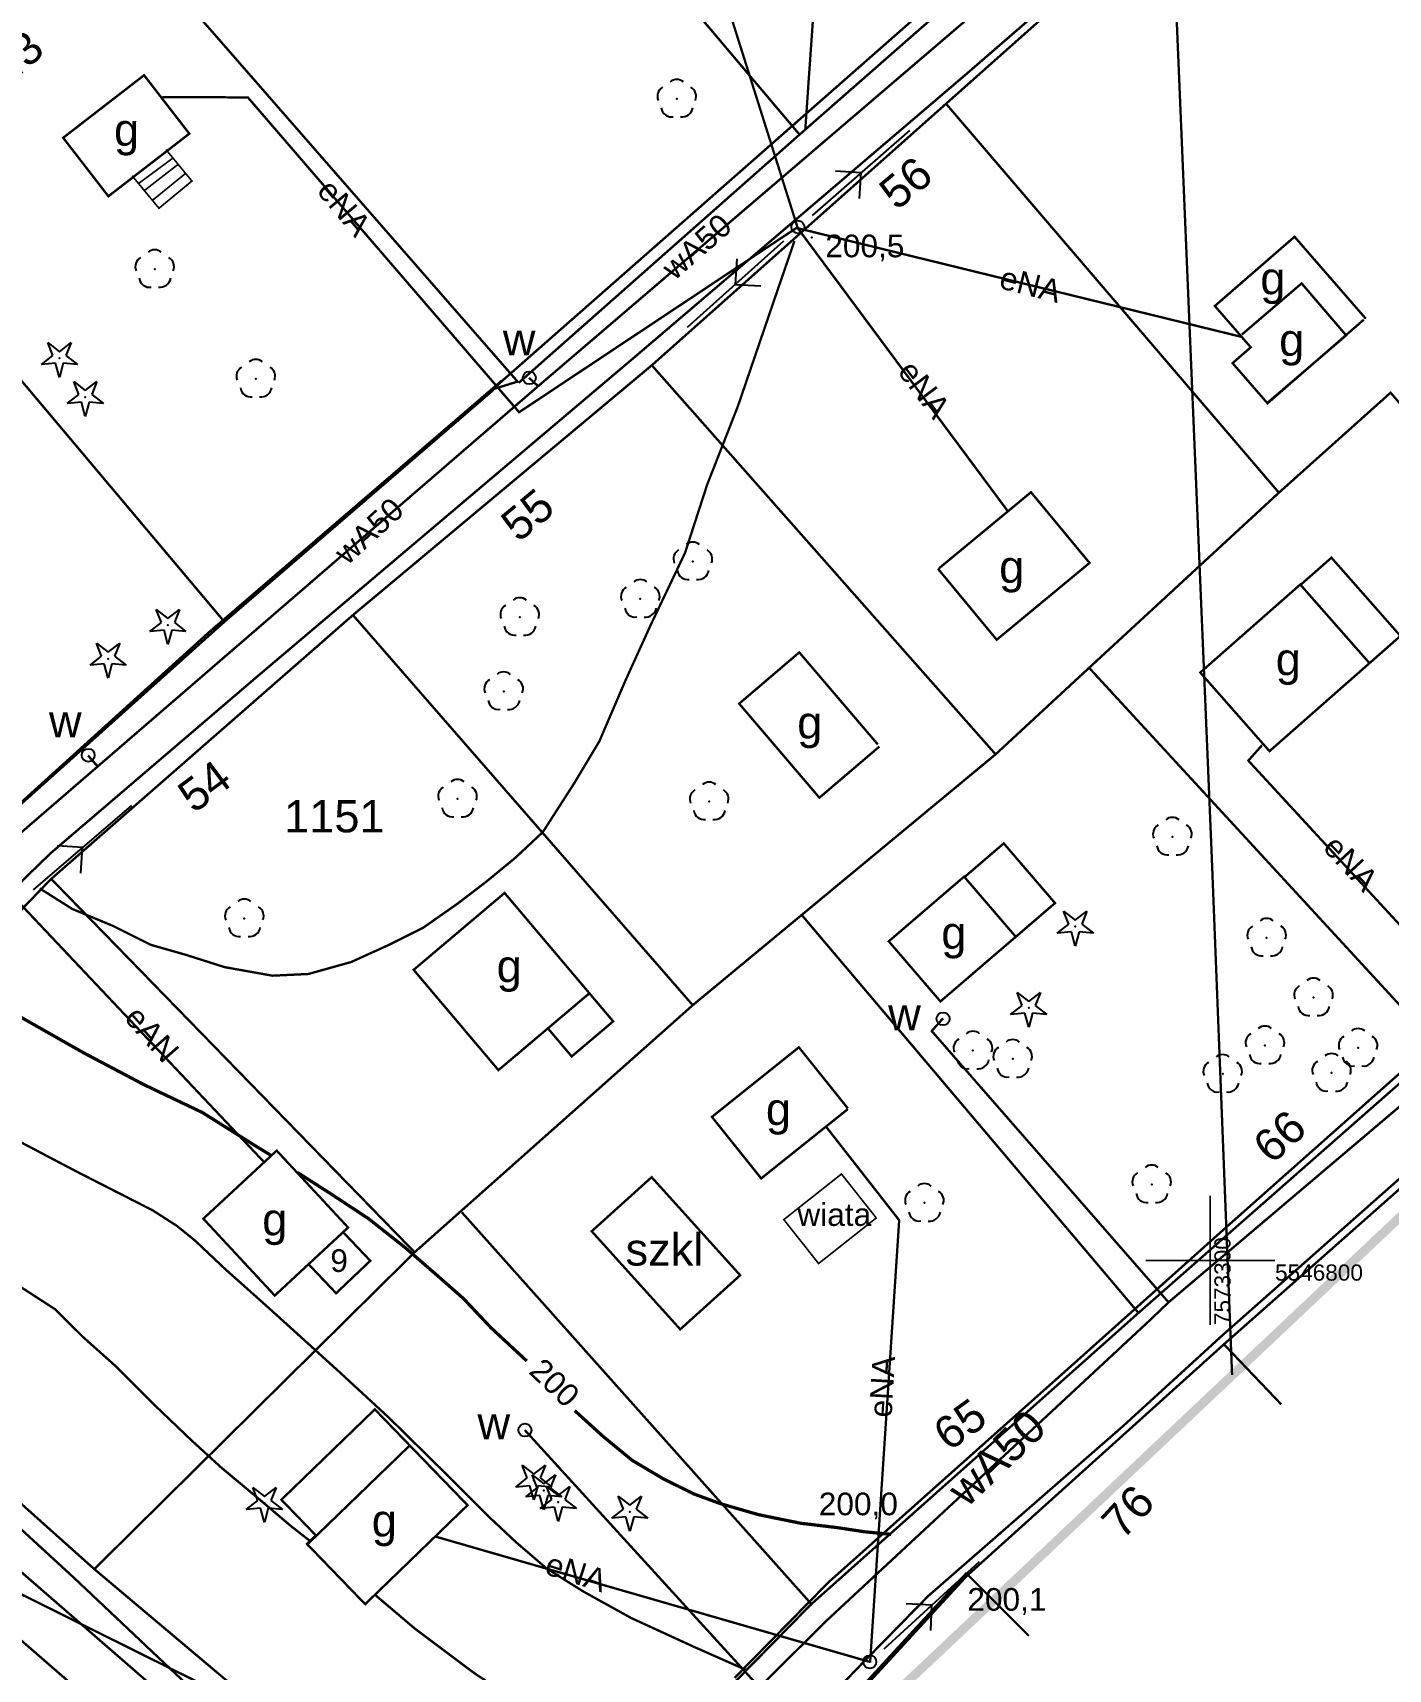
# Model space of a CAD drawing. Extents: x 7572697 to 7573818, y 5546684 to 5547005.
# Drawn here: x 7573254.5 to 7573306.9, y 5546784.2 to 5546847.5 of the extents above; entities that cross this region are included whole.
import ezdxf
from ezdxf.enums import TextEntityAlignment as Align

# ---------------------------------------------------------------- set-up
doc = ezdxf.new("R2010")
doc.units = 0
doc.header["$MEASUREMENT"] = 0
for name, pattern in [('1', [2, 1, -1]), ('2', [1, 0.5, -0.5]), ('901', [0])]:
    doc.linetypes.add(name, pattern=pattern)
doc.styles.add('STYL_ARIAL', font='Arial', dxfattribs={"oblique": 0.1})

# ---------------------------------------------------------------- blocks, each defined once
blk = doc.blocks.new('921')
at = {"color": 0}
for p, q in [((-0.7, -0.25), (-0.25, 0.1)), ((-0.25, 0.1), (-0.45, 0.6)), ((-0.45, 0.6), (0, 0.25)), ((0, 0.25), (0.45, 0.6)), ((0.45, 0.6), (0.25, 0.1)), ((0.25, 0.1), (0.7, -0.25)), ((-0.15, -0.2), (-0.7, -0.25)), ((0, -0.75), (-0.15, -0.2)), ((0.15, -0.2), (0, -0.75)), ((0.7, -0.25), (0.15, -0.2))]:
    blk.add_line(p, q, dxfattribs=at)
blk.add_point((0, 0), dxfattribs=at)
blk = doc.blocks.new('922')
at = {"color": 0}
for centre, radius, start, end in [((0, 0.35), 0.4, 50.114, 129.886), ((-0.35, 0.1), 0.4, 119.84816, 203.51949), ((0.35, 0.1), 0.4, 336.88451, 60.15184), ((-0.2, -0.3), 0.4, 187.477, 278.47884), ((0.2, -0.275), 0.425, 262.64593, 349.62892)]:
    blk.add_arc(centre, radius, start, end, dxfattribs=at)
blk.add_point((0, 0), dxfattribs=at)
blk = doc.blocks.new('516')
at = {"color": 0}
for p, q in [((3.25, 0), (2.55, 0.7)), ((0.75, 0), (5.75, 0)), ((2.55, -0.7), (3.25, 0))]:
    blk.add_line(p, q, dxfattribs=at)
blk = doc.blocks.new('510')
at = {"color": 0}
blk.add_circle((0, 0), 0.25, dxfattribs=at)
blk.add_circle((0, 0), 0.25, dxfattribs=at)
blk = doc.blocks.new('631')
at = {"color": 0}
blk.add_point((0, 0), dxfattribs=at)
blk = doc.blocks.new('202')
at = {"color": 0}
blk.add_circle((0, 0), 0.25, dxfattribs=at)
blk.add_circle((0, 0), 0.25, dxfattribs=at)

msp = doc.modelspace()

# ---------------------------------------------------------------- linework, layer by layer
at = {"color": 0, "linetype": '1', "const_width": 0.09}
msp.add_lwpolyline([(7573300.8411, 5546795.5756), (7573300.0473, 5546815.8162), (7573298.5921, 5546850.5428), (7573297.1369, 5546887.902)], dxfattribs=at)
at = {"color": 37}
for points, const_width in [([(7573283.5506, 5546874.4611), (7573284.2121, 5546870.6246), (7573285.0058, 5546863.8116), (7573285.2704, 5546860.1736), (7573285.2042, 5546855.8741), (7573284.8074, 5546850.3179), (7573284.4766, 5546845.6215), (7573284.3444, 5546843.7033)], 0.09), ([(7573254.7573, 5546814.3809), (7573256.0141, 5546813.5871), (7573257.6016, 5546812.9257), (7573259.0568, 5546812.1981), (7573260.4458, 5546811.8012), (7573261.901, 5546811.3382), (7573263.7531, 5546811.0075), (7573265.1422, 5546811.0736), (7573266.7958, 5546811.5366), (7573268.251, 5546812.1981), (7573269.574, 5546812.8595), (7573270.8969, 5546813.7856), (7573272.0214, 5546814.6455), (7573273.1458, 5546815.5715), (7573274.2042, 5546816.5637), (7573275.3948, 5546818.4158), (7573276.387, 5546820.0694), (7573277.3792, 5546822.3845), (7573278.3714, 5546824.5674), (7573279.6943, 5546827.3455), (7573280.5542, 5546829.9913), (7573281.7448, 5546833.034), (7573283.2, 5546837.2938), (7573283.9276, 5546839.4105)], 0.09), ([(7573251.5823, 5546810.9743), (7573253.7651, 5546809.5522), (7573256.444, 5546808.0308), (7573258.7591, 5546806.8071), (7573261.0478, 5546805.7157), (7573263.0983, 5546804.4259), (7573263.6936, 5546804.0621)], 0.125), ([(7573282.0821, 5546784.1588), (7573280.0647, 5546785.0518), (7573277.6173, 5546786.1762), (7573275.7652, 5546787.2015), (7573274.343, 5546788.0945), (7573273.1524, 5546789.1197), (7573272.0941, 5546790.1119), (7573270.3412, 5546791.8648), (7573268.2576, 5546793.9153), (7573266.2732, 5546795.7476), (7573264.8511, 5546797.0374), (7573263.462, 5546798.2942), (7573261.9407, 5546799.6502), (7573260.7501, 5546800.7746), (7573260.0555, 5546801.3369), (7573259.1295, 5546801.9322), (7573256.1463, 5546803.4536), (7573253.6328, 5546804.7765), (7573251.7476, 5546805.934), (7573248.6387, 5546807.9316)], 0.09), ([(7573264.7189, 5546803.4006), (7573266.0087, 5546802.5738), (7573267.464, 5546801.6147), (7573268.8861, 5546800.4902), (7573270.0436, 5546799.4848), (7573271.135, 5546798.5256), (7573272.1934, 5546797.4012), (7573273.5824, 5546796.1113)], 0.125), ([(7573250.18, 5546801.4626), (7573251.5691, 5546800.6027), (7573253.0904, 5546799.5774), (7573254.3141, 5546798.7837), (7573255.3658, 5546798.1024), (7573256.4242, 5546797.0441), (7573257.6479, 5546795.9526), (7573259.1362, 5546794.4644), (7573260.6244, 5546793.0422), (7573261.782, 5546791.9839), (7573263.3695, 5546790.661), (7573264.4609, 5546789.7349), (7573265.2216, 5546789.1396)], 0.09), ([(7573273.0069, 5546774.8719), (7573270.8241, 5546775.831), (7573268.7074, 5546777.0216), (7573267.2853, 5546777.8815), (7573265.6978, 5546779.1052), (7573264.0772, 5546780.5274), (7573262.159, 5546782.181), (7573260.7368, 5546783.3386), (7573259.6785, 5546784.3308), (7573256.0736, 5546787.7373), (7573253.6592, 5546789.9532), (7573251.5955, 5546791.9574), (7573250.1733, 5546793.2803), (7573249.1812, 5546794.2725), (7573247.9244, 5546795.5954), (7573246.7668, 5546796.6868), (7573245.2124, 5546798.0097), (7573244.1276, 5546798.8498), (7573242.937, 5546799.6766), (7573241.9779, 5546800.2719), (7573241.5479, 5546800.5365)], 0.09), ([(7573275.4345, 5546794.1931), (7573276.5259, 5546793.2009), (7573277.6504, 5546792.2749), (7573278.8741, 5546791.5473), (7573280.0581, 5546790.9652), (7573281.0503, 5546790.6014), (7573282.5386, 5546790.1714), (7573284.1591, 5546789.8407), (7573285.5482, 5546789.6753), (7573286.6396, 5546789.51), (7573287.6649, 5546789.4108)], 0.125), ([(7573267.7351, 5546787.056), (7573269.2565, 5546785.7662), (7573271.5054, 5546784.0794), (7573273.1524, 5546782.9682), (7573274.7399, 5546782.0091), (7573276.4597, 5546781.0169), (7573278.0803, 5546780.0578)], 0.09)]:
    msp.add_lwpolyline(points, dxfattribs=dict(at, const_width=const_width))
at = {"color": 5, "const_width": 0.09}
for points in [[(7573237.3646, 5546800.0321), (7573250.8415, 5546813.7794), (7573274.0191, 5546833.7952), (7573297.091, 5546853.5333), (7573317.3846, 5546871.3531)], [(7573377.501, 5546850.833), (7573369.193, 5546860.715), (7573368.577, 5546860.174), (7573351.62, 5546844.857), (7573347.664, 5546841.377), (7573342.559, 5546836.399), (7573339.596, 5546833.787), (7573332.71, 5546828.728), (7573326.313, 5546822.951), (7573317.098, 5546814.54), (7573309.343, 5546807.667), (7573298.381, 5546798.377), (7573297.604, 5546797.632), (7573285.188, 5546786.093), (7573273.203, 5546774.209), (7573272.105, 5546773.634), (7573272.105, 5546773.634), (7573269.723, 5546775.556), (7573267.186, 5546772.541), (7573266.6934, 5546772.9555)], [(7573273.666, 5546834.12), (7573274.0191, 5546833.7953)], [(7573199.83, 5546806.53), (7573208.5938, 5546825.7585), (7573246.3501, 5546791.9974), (7573275.3751, 5546766.7692), (7573286.8978, 5546756.7282), (7573305.899, 5546737.356)], [(7573256.624, 5546819.52), (7573256.9969, 5546819.0952)], [(7573298.3825, 5546798.3843), (7573289.2305, 5546808.8697), (7573289.6733, 5546809.3618)], [(7573273.506, 5546793.44), (7573282.5714, 5546783.4985)]]:
    msp.add_lwpolyline(points, dxfattribs=at)
at = {"color": 0, "linetype": '2'}
for points, const_width in [([(7573306.7876, 5546863.9969), (7573297.8248, 5546856.2248), (7573289.0142, 5546848.4063), (7573272.7555, 5546834.1122), (7573272.2595, 5546833.6624)], 0.09), ([(7573227.0356, 5546781.6916), (7573230.6405, 5546786.7518), (7573237.3874, 5546796.3826), (7573239.4049, 5546799.2599), (7573242.4476, 5546802.468), (7573254.1157, 5546814.7116), (7573255.1873, 5546815.7501), (7573263.1909, 5546822.5962), (7573277.8489, 5546835.0052), (7573290.5422, 5546845.8399), (7573296.6938, 5546851.1646), (7573305.1208, 5546858.487)], 0.09), ([(7573293.9686, 5546848.8032), (7573305.1803, 5546858.4936), (7573318.7733, 5546843.4454), (7573331.8636, 5546828.9594), (7573318.5021, 5546817.1722), (7573308.6728, 5546808.4344), (7573300.7353, 5546801.3898), (7573294.7491, 5546796.032), (7573285.2506, 5546787.5653), (7573281.6126, 5546783.8612)], 0.09), ([(7573272.6223, 5546834.0188), (7573261.3114, 5546824.2954), (7573250.265, 5546814.2875)], 0.09), ([(7573306.145, 5546823.083), (7573307.346, 5546824.14), (7573304.6817, 5546827.1672), (7573303.4872, 5546826.116)], 0.09), ([(7573273.7676, 5546770.5658), (7573274.859, 5546772.2856), (7573286.5271, 5546784.4035), (7573289.1002, 5546787.0295), (7573296.6078, 5546793.578), (7573300.4442, 5546797.0837), (7573309.0167, 5546804.6706), (7573319.1371, 5546813.6598), (7573329.1714, 5546822.272)], 0.09), ([(7573292.481, 5546812.511), (7573293.998, 5546813.814), (7573292.0157, 5546816.1218), (7573290.4993, 5546814.8192)], 0.09), ([(7573287.1, 5546801.651), (7573284.86, 5546799.879), (7573283.5159, 5546801.5781), (7573285.7443, 5546803.3409), (7573287.0879, 5546801.6426)], 0.065), ([(7573271.543, 5546772.742), (7573271.543, 5546772.742), (7573240.7264, 5546799.5296)], 0.09)]:
    msp.add_lwpolyline(points, dxfattribs=dict(at, const_width=const_width))
at = {"color": 3, "const_width": 0.09}
for points in [[(7573284.119, 5546843.528), (7573268.9318, 5546861.4974)], [(7573307.968, 5546860.881), (7573278.413, 5546834.604), (7573266.862, 5546824.948), (7573255.2, 5546814.749), (7573269.246, 5546800.314)], [(7573273.2717, 5546833.9276), (7573284.1197, 5546843.5188), (7573295.8342, 5546853.7913)], [(7573257.7802, 5546851.6746), (7573273.2254, 5546833.9739), (7573272.2662, 5546833.6762)], [(7573302.651, 5546829.68), (7573289.7851, 5546844.7148)], [(7573250.272, 5546814.267), (7573261.893, 5546824.688), (7573247.147, 5546842.212)], [(7573346.8881, 5546841.5758), (7573334.66, 5546830.821), (7573331.858, 5546828.657), (7573320.077, 5546818.23), (7573308.858, 5546808.199), (7573297.224, 5546797.972), (7573284.58, 5546786.715), (7573272.764, 5546774.675), (7573256.866, 5546788.067), (7573242.125, 5546801.246), (7573237.173, 5546795.169)], [(7573291.701, 5546819.565), (7573278.413, 5546834.604)], [(7573261.893, 5546824.688), (7573272.303, 5546833.662)], [(7573320.077, 5546818.23), (7573306.967, 5546833.546), (7573302.651, 5546829.68), (7573295.315, 5546822.909)], [(7573266.862, 5546824.948), (7573279.996, 5546809.867)], [(7573279.996, 5546809.867), (7573291.701, 5546819.565), (7573295.315, 5546822.909)], [(7573308.858, 5546808.199), (7573295.315, 5546822.909)], [(7573255.2, 5546814.749), (7573242.125, 5546801.246)], [(7573297.224, 5546797.972), (7573284.285, 5546813.263), (7573284.191, 5546813.3666)], [(7573279.996, 5546809.867), (7573269.246, 5546800.314), (7573256.866, 5546788.067)], [(7573290.6279, 5546787.8398), (7573300.5672, 5546796.795), (7573314.2558, 5546808.8992)], [(7573271.072, 5546801.859), (7573284.58, 5546786.715)], [(7573300.4909, 5546796.7926), (7573302.7417, 5546794.4346)], [(7573290.5766, 5546787.8966), (7573292.9882, 5546785.485)]]:
    msp.add_lwpolyline(points, dxfattribs=at)
at = {"color": 1}
for points, const_width in [([(7573278.0144, 5546859.0499), (7573284.056, 5546839.902)], 0.09), ([(7573259.49, 5546844.97), (7573262.8007, 5546844.9608), (7573273.2849, 5546832.7898), (7573284.0337, 5546839.9336)], 0.09), ([(7573284.056, 5546839.902), (7573292.1763, 5546828.9586)], 0.09), ([(7573284.056, 5546839.902), (7573301.22, 5546835.7)], 0.09), ([(7573312.3826, 5546807.4811), (7573301.4685, 5546819.3212), (7573301.9977, 5546819.9165)], 0.09), ([(7573253.95, 5546813.839), (7573263.4315, 5546803.7959)], 0.09), ([(7573285.1452, 5546805.1741), (7573287.9748, 5546801.5544), (7573286.8503, 5546784.4491)], 0.09), ([(7573300, 5546797.5), (7573300, 5546802.5)], 0.065), ([(7573300, 5546797.5), (7573300, 5546802.5)], 0.065), ([(7573300, 5546797.5), (7573300, 5546802.5)], 0.065), ([(7573300, 5546797.5), (7573300, 5546802.5)], 0.065), ([(7573300, 5546797.5), (7573300, 5546802.5)], 0.065), ([(7573300, 5546797.5), (7573300, 5546802.5)], 0.065), ([(7573297.5, 5546800), (7573302.5, 5546800)], 0.065), ([(7573297.5, 5546800), (7573302.5, 5546800)], 0.065), ([(7573297.5, 5546800), (7573302.5, 5546800)], 0.065), ([(7573297.5, 5546800), (7573302.5, 5546800)], 0.065), ([(7573297.5, 5546800), (7573302.5, 5546800)], 0.065), ([(7573297.5, 5546800), (7573302.5, 5546800)], 0.065), ([(7573270.0418, 5546789.3278), (7573286.84, 5546784.48)], 0.09)]:
    msp.add_lwpolyline(points, dxfattribs=dict(at, const_width=const_width))
at = {"color": 0}
for points, const_width in [([(7573255.662, 5546843.399), (7573258.79, 5546845.818), (7573260.5382, 5546843.5574), (7573257.4102, 5546841.1384), (7573255.662, 5546843.399)], 0.09), ([(7573259.365, 5546840.675), (7573260.639, 5546841.727), (7573259.6362, 5546842.9414)], 0.065), ([(7573258.5756, 5546841.631), (7573259.905, 5546842.6159)], 0.065), ([(7573258.8003, 5546841.3588), (7573260.1056, 5546842.3729)], 0.065), ([(7573260.639, 5546841.727), (7573259.365, 5546840.675), (7573258.3267, 5546841.9325)], 0.065), ([(7573259.1133, 5546840.9798), (7573260.3944, 5546842.0232)], 0.065), ([(7573306.007, 5546836.408), (7573303.255, 5546839.574), (7573300.1751, 5546836.8969), (7573301.5633, 5546835.2999), (7573300.8596, 5546834.6882), (7573302.2107, 5546833.1338), (7573305.9304, 5546836.3671)], 0.09), ([(7573302.194, 5546833.143), (7573305.25, 5546835.76), (7573303.5282, 5546837.7707), (7573301.2185, 5546835.7929)], 0.09), ([(7573289.47, 5546826.742), (7573291.744, 5546823.994), (7573295.3318, 5546826.963), (7573293.069, 5546829.6974), (7573289.5166, 5546826.7577)], 0.09), ([(7573306.145, 5546823.083), (7573302.287, 5546819.687), (7573299.6108, 5546822.7272), (7573303.4756, 5546826.1292), (7573306.1518, 5546823.0889)], 0.09), ([(7573287.146, 5546819.949), (7573284.113, 5546823.505), (7573281.79, 5546821.5236), (7573284.891, 5546817.888), (7573287.2087, 5546819.8648)], 0.09), ([(7573292.481, 5546812.511), (7573290.484, 5546814.837), (7573287.5721, 5546812.3369), (7573289.5688, 5546810.0113), (7573292.4807, 5546812.5113)], 0.09), ([(7573276.92, 5546809.241), (7573272.724, 5546814.205), (7573269.2084, 5546811.2333), (7573272.4858, 5546807.3561), (7573276.0013, 5546810.3277), (7573276.9199, 5546809.2409), (7573275.3164, 5546807.8855), (7573274.409, 5546808.959)], 0.09), ([(7573285.9893, 5546805.8494), (7573282.6399, 5546803.1699), (7573280.7367, 5546805.5488), (7573284.0992, 5546808.2388), (7573285.9893, 5546805.8762)], 0.09), ([(7573276.6913, 5546772.7354), (7573270.6059, 5546778.8539), (7573240.8667, 5546793.6507), (7573223.219, 5546802.4944), (7573213.0391, 5546805.2593), (7573209.831, 5546804.8294)], 0.09), ([(7573263.8885, 5546804.2739), (7573266.6752, 5546801.2728), (7573263.8406, 5546798.6407), (7573261.0806, 5546801.613), (7573263.8885, 5546804.2203)], 0.09), ([(7573281.829, 5546799.427), (7573279.513, 5546797.336), (7573276.0904, 5546801.1269), (7573278.4064, 5546803.2179), (7573281.829, 5546799.427)], 0.09), ([(7573266.5145, 5546801.0584), (7573267.5327, 5546799.9866), (7573266.2116, 5546798.7315), (7573265.1211, 5546799.8794)], 0.09), ([(7573265.0894, 5546789.0341), (7573267.336, 5546786.711), (7573271.2923, 5546790.5371), (7573267.7089, 5546794.2425), (7573264.0966, 5546790.749), (7573265.4284, 5546789.3719), (7573265.0894, 5546789.044), (7573265.1067, 5546789.026), (7573269.0582, 5546792.8474)], 0.09), ([(7573286.4079, 5546784.7363), (7573286.4071, 5546784.7374), (7573286.4063, 5546784.7386), (7573286.4056, 5546784.7398), (7573286.4049, 5546784.741), (7573286.4043, 5546784.7423), (7573286.4037, 5546784.7435), (7573286.4031, 5546784.7448), (7573286.4026, 5546784.7461), (7573286.4022, 5546784.7474), (7573286.4018, 5546784.7488), (7573286.4014, 5546784.7501), (7573286.4011, 5546784.7515), (7573286.4008, 5546784.7528), (7573286.4006, 5546784.7542), (7573286.4004, 5546784.7556), (7573286.4003, 5546784.757), (7573286.4002, 5546784.7584), (7573286.4002, 5546784.7598), (7573286.4002, 5546784.7612), (7573286.4003, 5546784.7626), (7573286.4004, 5546784.764), (7573286.4005, 5546784.7653), (7573286.4008, 5546784.7667), (7573286.401, 5546784.7681), (7573286.4013, 5546784.7695), (7573286.4017, 5546784.7708), (7573286.4021, 5546784.7721), (7573286.4025, 5546784.7735), (7573286.403, 5546784.7748), (7573286.4036, 5546784.7761), (7573286.4042, 5546784.7773), (7573286.4048, 5546784.7786), (7573286.4055, 5546784.7798), (7573286.4062, 5546784.781), (7573286.4069, 5546784.7822), (7573286.4077, 5546784.7833), (7573286.4086, 5546784.7844), (7573286.4094, 5546784.7855), (7573286.4103, 5546784.7866), (7573286.4113, 5546784.7876), (7573286.4123, 5546784.7886), (7573286.4133, 5546784.7896), (7573286.4143, 5546784.7905), (7573286.4154, 5546784.7914), (7573286.4165, 5546784.7922), (7573286.4177, 5546784.793), (7573286.4189, 5546784.7938), (7573286.42, 5546784.7945), (7573286.4213, 5546784.7952), (7573286.4225, 5546784.7958), (7573286.4238, 5546784.7964), (7573286.4251, 5546784.797), (7573286.4264, 5546784.7975), (7573286.4277, 5546784.7979), (7573286.429, 5546784.7983), (7573286.4304, 5546784.7987), (7573286.4317, 5546784.799), (7573286.4331, 5546784.7993), (7573286.4345, 5546784.7995), (7573286.4358, 5546784.7997), (7573286.4372, 5546784.7998), (7573286.4386, 5546784.7999), (7573286.44, 5546784.7999), (7573286.4414, 5546784.7999), (7573286.4428, 5546784.7998), (7573286.4442, 5546784.7997), (7573286.4456, 5546784.7996), (7573286.447, 5546784.7993), (7573286.4483, 5546784.7991), (7573286.4497, 5546784.7988), (7573286.4511, 5546784.7984), (7573286.4524, 5546784.798), (7573286.4537, 5546784.7976), (7573286.455, 5546784.7971), (7573286.4563, 5546784.7965), (7573286.4576, 5546784.7959), (7573286.4588, 5546784.7953), (7573286.46, 5546784.7946), (7573286.4612, 5546784.7939), (7573286.4624, 5546784.7932), (7573286.4636, 5546784.7924), (7573286.4647, 5546784.7915), (7573286.4658, 5546784.7907), (7573286.4668, 5546784.7898), (7573286.4679, 5546784.7888), (7573286.4688, 5546784.7878), (7573286.4698, 5546784.7868), (7573286.4707, 5546784.7858), (7573286.4716, 5546784.7847), (7573286.4724, 5546784.7836), (7573286.4733, 5546784.7824), (7573286.474, 5546784.7813), (7573286.4747, 5546784.7801), (7573286.4754, 5546784.7788), (7573286.4761, 5546784.7776), (7573286.4767, 5546784.7763), (7573286.4772, 5546784.7751), (7573286.4777, 5546784.7738), (7573286.4782, 5546784.7724), (7573286.4786, 5546784.7711), (7573286.479, 5546784.7698), (7573286.4793, 5546784.7684), (7573286.4795, 5546784.767), (7573286.4798, 5546784.7656), (7573286.4799, 5546784.7643), (7573286.4801, 5546784.7629), (7573286.4801, 5546784.7615), (7573286.4802, 5546784.7601), (7573286.4802, 5546784.7587), (7573286.4801, 5546784.7573), (7573286.48, 5546784.7559), (7573286.4798, 5546784.7545), (7573286.4796, 5546784.7531), (7573286.4793, 5546784.7518), (7573286.479, 5546784.7504), (7573286.4787, 5546784.7491), (7573286.4783, 5546784.7477), (7573286.4778, 5546784.7464), (7573286.4773, 5546784.7451), (7573286.4768, 5546784.7438), (7573286.4762, 5546784.7425), (7573286.4756, 5546784.7413), (7573286.4749, 5546784.7401), (7573286.4742, 5546784.7389), (7573286.4734, 5546784.7377), (7573286.4726, 5546784.7365), (7573286.4718, 5546784.7354), (7573286.4709, 5546784.7343), (7573286.47, 5546784.7333), (7573286.4691, 5546784.7323), (7573286.4681, 5546784.7313), (7573286.4671, 5546784.7303), (7573286.466, 5546784.7294), (7573286.4649, 5546784.7285), (7573286.4638, 5546784.7277), (7573286.4627, 5546784.7269), (7573286.4615, 5546784.7261), (7573286.4603, 5546784.7254), (7573286.4591, 5546784.7247), (7573286.4578, 5546784.724), (7573286.4566, 5546784.7235), (7573286.4553, 5546784.7229), (7573286.454, 5546784.7224), (7573286.4527, 5546784.7219), (7573286.4513, 5546784.7215), (7573286.45, 5546784.7212), (7573286.4486, 5546784.7208), (7573286.4473, 5546784.7206), (7573286.4459, 5546784.7203), (7573286.4445, 5546784.7202), (7573286.4431, 5546784.72), (7573286.4417, 5546784.72), (7573286.4403, 5546784.7199), (7573286.4389, 5546784.72), (7573286.4375, 5546784.72), (7573286.4361, 5546784.7201), (7573286.4348, 5546784.7203), (7573286.4334, 5546784.7205), (7573286.432, 5546784.7208), (7573286.4306, 5546784.7211), (7573286.4293, 5546784.7214), (7573286.428, 5546784.7218), (7573286.4266, 5546784.7223), (7573286.4253, 5546784.7228), (7573286.424, 5546784.7233), (7573286.4228, 5546784.7239), (7573286.4215, 5546784.7245), (7573286.4203, 5546784.7252), (7573286.4191, 5546784.7259), (7573286.4179, 5546784.7267), (7573286.4168, 5546784.7275), (7573286.4157, 5546784.7283), (7573286.4146, 5546784.7292), (7573286.4135, 5546784.7301), (7573286.4125, 5546784.7311), (7573286.4115, 5546784.732), (7573286.4106, 5546784.7331), (7573286.4096, 5546784.7341), (7573286.4079, 5546784.7363)], 0.25)]:
    msp.add_lwpolyline(points, dxfattribs=dict(at, const_width=const_width))
at = {"color": 6, "const_width": 0.35}
msp.add_lwpolyline([(7573349.4716, 5546824.7787), (7573334.6135, 5546827.4202), (7573278, 5546774), (7573365.7825, 5546717.9984)], dxfattribs=at)
at = {"color": 3, "linetype": '901', "const_width": 0.175}
msp.add_lwpolyline([(7573290.612, 5546787.893), (7573275.8371, 5546771.8189), (7573274.0658, 5546769.1127)], dxfattribs=at)

# ---------------------------------------------------------------- block references
at = {"color": 0}
for name, p in [('922', (7573279.378, 5546844.903, 201.45)), ('510', (7573284.06, 5546839.95, 198.46)), ('922', (7573259.2, 5546838.318, 200.71)), ('631', (7573284.6, 5546839.55)), ('921', (7573255.519, 5546834.88, 201.35)), ('922', (7573263.108, 5546834.083, 200.68)), ('202', (7573273.68, 5546834.12, 200.25)), ('921', (7573256.519, 5546833.378, 201.34)), ('922', (7573280, 5546827.02, 201.29)), ('922', (7573277.97, 5546825.57, 200.58)), ('922', (7573273.31, 5546824.87, 201.59)), ('921', (7573259.71, 5546824.56)), ('921', (7573257.4, 5546823.26)), ('922', (7573272.69, 5546822, 202.55)), ('202', (7573256.63, 5546819.53, 200.25)), ('922', (7573270.904, 5546817.847, 200.71)), ('922', (7573280.63, 5546817.74, 202.3)), ('922', (7573298.534, 5546816.378, 200.46)), ('922', (7573262.664, 5546813.219, 200.58)), ('921', (7573294.78, 5546812.904)), ('922', (7573302.177, 5546812.473, 200.48)), ('922', (7573303.988, 5546810.166, 200.54)), ('921', (7573292.98, 5546809.761, 200.39)), ('202', (7573289.67, 5546809.34, 200.5)), ('922', (7573290.825, 5546808.109, 200.43)), ('922', (7573302.112, 5546808.311, 200.47)), ('922', (7573305.711, 5546808.213, 200.57)), ('922', (7573292.362, 5546807.787, 200.51)), ('922', (7573300.478, 5546807.209, 200.43)), ('922', (7573304.687, 5546807.246, 200.32)), ('922', (7573297.733, 5546802.937, 201.53)), ('922', (7573288.95, 5546802.22)), ('202', (7573273.51, 5546793.44, 199.19)), ('921', (7573273.852, 5546791.491, 199.65)), ('921', (7573274.239, 5546791.11, 199.4)), ('921', (7573263.441, 5546790.62, 198.6)), ('921', (7573274.799, 5546790.66, 199.27)), ('921', (7573277.564, 5546790.287, 200.22)), ('510', (7573286.84, 5546784.48, 198.46))]:
    msp.add_blockref(name, p, dxfattribs=at)
for p, rotation in [((7573284.06, 5546839.9, 200.51), 41.184), ((7573284.06, 5546839.9, 200.51), 221.90634), ((7573253.95, 5546813.84, 200.57), 40.67979), ((7573286.84, 5546784.48, 198.46), 42.53045000000001)]:
    msp.add_blockref('516', p, dxfattribs=dict(at, rotation=rotation))

# ---------------------------------------------------------------- texts
at = {"color": 3, "style": 'STYL_ARIAL'}
for s, rotation, p in [('43', 41.1859, (7573252.733, 5546846.3645)), ('56', 39.8056, (7573287.0781, 5546841.5191)), ('55', 39.8056, (7573272.4598, 5546828.6868)), ('54', 36.8699, (7573259.9655, 5546818.2541)), ('66', 42.3974, (7573301.5337, 5546804.6044)), ('65', 35.9097, (7573289.1647, 5546793.6034)), ('76', 47.2906, (7573295.6933, 5546790.0061))]:
    msp.add_text(s, height=1.25, rotation=rotation, dxfattribs=at).set_placement(p, align=Align.TOP_LEFT)
at = {"color": 0, "style": 'STYL_ARIAL'}
for s, height, p in [('g', 1.25, (7573257.6281, 5546844.3367)), ('200,5', 0.875, (7573285.1182, 5546839.6547)), ('g', 1.25, (7573301.9326, 5546838.5953)), ('w', 1.25, (7573272.6565, 5546836.2345)), ('g', 1.25, (7573302.6602, 5546836.214)), ('g', 1.25, (7573291.8387, 5546827.4423)), ('g', 1.25, (7573302.5279, 5546823.8712)), ('w', 1.25, (7573255.1144, 5546821.4778)), ('g', 1.25, (7573284.0335, 5546821.423)), ('1151', 1.25, (7573264.2019, 5546817.7982)), ('g', 1.25, (7573289.603, 5546813.2945)), ('g', 1.25, (7573272.4183, 5546812.0046)), ('w', 1.25, (7573287.5481, 5546810.1475)), ('g', 1.25, (7573282.8231, 5546806.4814)), ('g', 1.25, (7573263.3563, 5546802.215)), ('wiata', 0.875, (7573284.0401, 5546802.21)), ('szkl', 1.25, (7573277.3987, 5546801.0514)), ('9', 0.875, (7573265.9889, 5546800.4303)), ('w', 1.25, (7573271.6764, 5546794.3353)), ('200,0', 0.875, (7573284.8659, 5546791.0235)), ('g', 1.25, (7573267.5897, 5546790.5734)), ('200,1', 0.875, (7573290.6084, 5546787.3333))]:
    msp.add_text(s, height=height, dxfattribs=at).set_placement(p, align=Align.TOP_LEFT)
for s, height, rotation, p in [('eNA', 0.875, 309.9575, (7573266.0991, 5546841.8893)), ('wA50', 0.875, 41.2847, (7573278.7116, 5546838.5176)), ('eNA', 0.875, 345.6186, (7573292.0093, 5546838.4445)), ('eNA', 0.875, 306.8699, (7573288.5814, 5546834.8871)), ('wA50', 0.875, 42.4362, (7573266.0572, 5546827.495)), ('eNA', 0.875, 312.8789, (7573304.9463, 5546816.5266)), ('eAN', 0.875, 311.2847, (7573258.6411, 5546809.9309)), ('200', 0.875, 316.3322, (7573274.2252, 5546796.2971)), ('eNA', 0.875, 86.5834, (7573286.8041, 5546793.9611)), ('wA50', 1.25, 43.698, (7573289.7265, 5546791.3151)), ('eNA', 0.875, 342.0721, (7573274.4931, 5546788.7257))]:
    msp.add_text(s, height=height, rotation=rotation, dxfattribs=at).set_placement(p, align=Align.TOP_LEFT)
at = {"color": 1, "style": 'STYL_ARIAL'}
msp.add_text('7573300', height=0.625, rotation=90, dxfattribs=at).set_placement((7573300.1563, 5546797.5), align=Align.TOP_LEFT)
msp.add_text('5546800', height=0.625, dxfattribs=at).set_placement((7573302.5, 5546799.8438), align=Align.TOP_LEFT)

doc.saveas('drawing.dxf')
